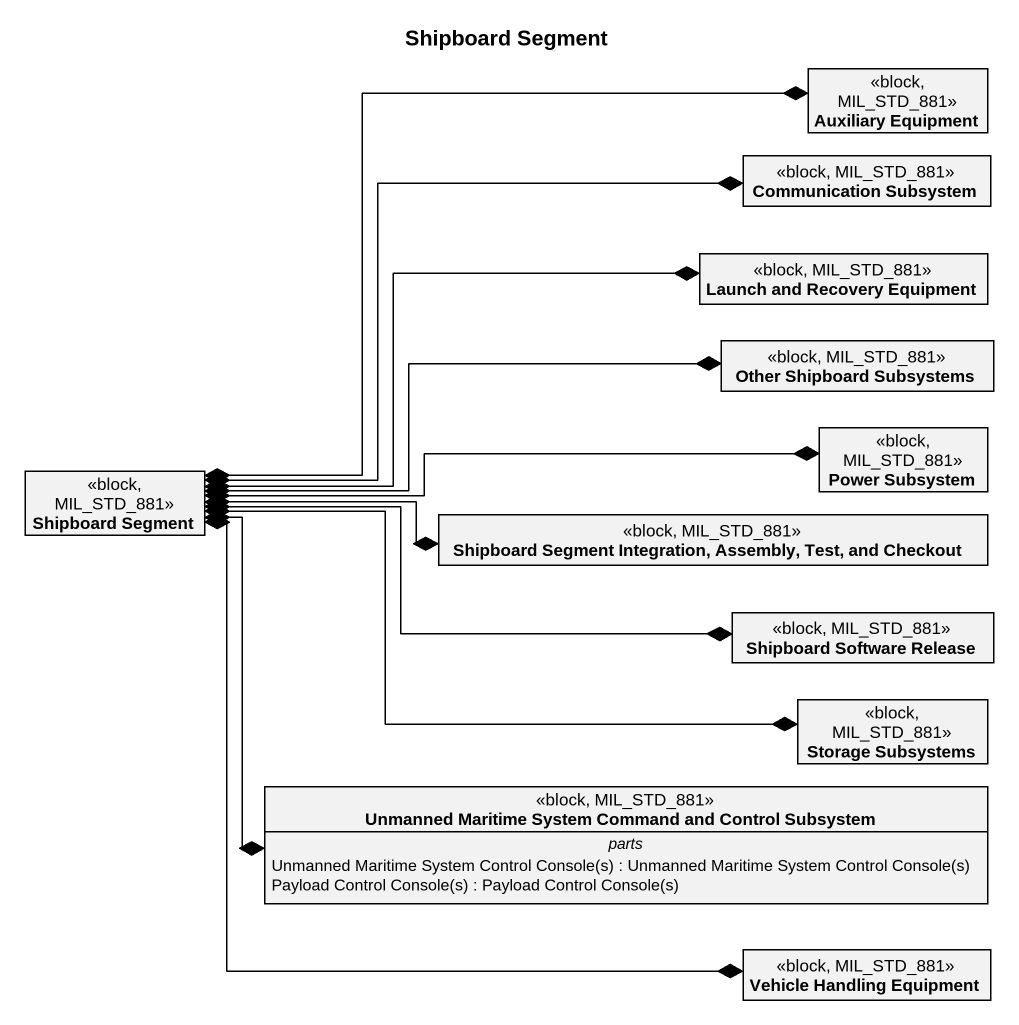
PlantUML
@startuml
title Shipboard Segment
hide circle
hide empty members
class "Auxiliary Equipment" as Auxiliary_Equipment <<block, MIL_STD_881>>
class "Communication Subsystem" as Communication_Subsystem <<block, MIL_STD_881>>
class "Launch and Recovery Equipment" as Launch_and_Recovery <<block, MIL_STD_881>>
class "Other Shipboard Subsystems" as Other_Shipboard_Subsystems <<block, MIL_STD_881>>
class "Power Subsystem" as Power_Subsystem <<block, MIL_STD_881>>
class "Shipboard Segment" as Shipboard_Segment <<block, MIL_STD_881>>
class "Shipboard Segment Integration, Assembly, Test, and Checkout" as Shipboard_Segment_2 <<block, MIL_STD_881>>
class "Shipboard Software Release" as Shipboard_Software_Release <<block, MIL_STD_881>>
class "Storage Subsystems" as Storage_Subsystems <<block, MIL_STD_881>>
class "Unmanned Maritime System Command and Control Subsystem" as Unmanned_Maritime_System <<block, MIL_STD_881>> {
  -- parts --
  {field} Unmanned Maritime System Control Console(s) : Unmanned Maritime System Control Console(s)
  {field} Payload Control Console(s) : Payload Control Console(s)
}
class "Vehicle Handling Equipment" as Vehicle_Handling_Equipment <<block, MIL_STD_881>>
Shipboard_Segment *-right-* Auxiliary_Equipment
Shipboard_Segment *-right-* Communication_Subsystem
Shipboard_Segment *-right-* Launch_and_Recovery
Shipboard_Segment *-right-* Other_Shipboard_Subsystems
Shipboard_Segment *-right-* Power_Subsystem
Shipboard_Segment *-right-* Shipboard_Segment_2
Shipboard_Segment *-right-* Shipboard_Software_Release
Shipboard_Segment *-right-* Storage_Subsystems
Shipboard_Segment *--* Unmanned_Maritime_System
Shipboard_Segment *--* Vehicle_Handling_Equipment
@enduml
